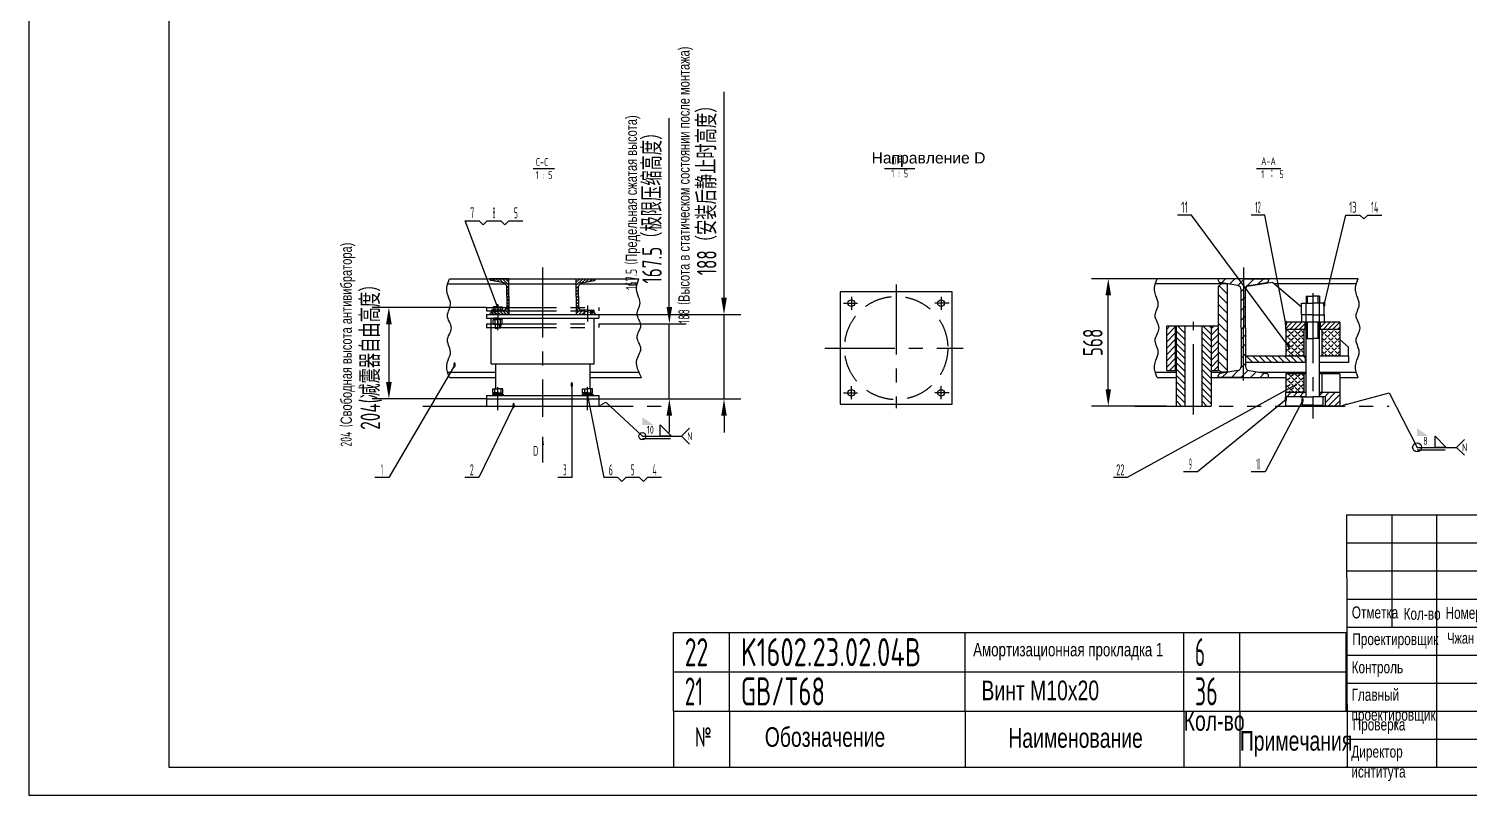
# Model space of a CAD drawing. Header units: millimetres. Extents: x 0 to 10500, y -288 to 7425.
# Drawn here: x 0 to 6423, y 0 to 3416 of the extents above; entities that cross this region are included whole.
import ezdxf
from ezdxf.enums import TextEntityAlignment as Align

# ---------------------------------------------------------------- set-up
doc = ezdxf.new("R2010")
doc.units = ezdxf.units.MM
doc.header["$LTSCALE"] = 250
for name, pattern in [('F', [0.75, 0.5, -0.25]), ('G', [2, 1.25, -0.25, 0.25, -0.25]), ('K', [2.5, 1.25, -0.25, 0.25, -0.25, 0.25, -0.25])]:
    doc.linetypes.add(name, pattern=pattern)
for name, color, linetype in [('01', 7, 'Continuous'), ('02', 1, 'Continuous'), ('04', 2, 'F'), ('05', 142, 'G'), ('07', 6, 'K'), ('08', 1, 'Continuous'), ('11', 3, 'Continuous'), ('13', 3, 'Continuous'), ('THICK', 7, 'Continuous')]:
    doc.layers.add(name, color=color, linetype=linetype)
doc.styles.get("Standard").update_dxf_attribs({"font": 'isocp', "width": 0.707, "bigfont": 'intecad.shx'})
doc.dimstyles.new('INTE', dxfattribs={"dimscale": 25, "dimtxt": 3.5, "dimasz": 3, "dimexe": 3, "dimexo": 0, "dimgap": 1, "dimtad": 1, "dimdsep": 46, "dimtxsty": 'Standard', "dimcen": 0, "dimclrd": 1, "dimclre": 1, "dimclrt": 3, "dimaunit": 1, "dimadec": 0, "dimazin": 0, "dimtfac": 1, "dimtmove": 0, "dimatfit": 0, "dimfxl": 1, "dimarcsym": 0})

# ---------------------------------------------------------------- blocks, each defined once
blk = doc.blocks.new('*D116')
at = {"layer": '08', "color": 1, "lineweight": -2}
for p, q in [((2856.2, 2176.1), (2856.2, 3017.9)), ((2541.2, 2101.1), (2931.2, 2101.1)), ((2856.2, 1766.1), (2856.2, 2101.1)), ((2541.2, 1766.1), (2931.2, 1766.1)), ((2856.2, 1691.1), (2856.2, 1616.1))]:
    blk.add_line(p, q, dxfattribs=at)
at = {"layer": '08', "color": 1}
for points in [[(2843.7, 2176.1), (2868.7, 2176.1), (2856.2, 2101.1)], [(2843.7, 1691.1), (2868.7, 1691.1), (2856.2, 1766.1)]]:
    blk.add_solid(points, dxfattribs=at)
at = {"layer": 'Defpoints', "color": 0}
for p in [(2541.2, 2101.1), (2541.2, 1766.1), (2856.2, 1766.1)]:
    blk.add_point(p, dxfattribs=at)
at = {"layer": '08', "color": 3, "insert": (2779.7, 2634.5), "char_height": 87.5, "attachment_point": 5, "rotation": 90}
blk.add_mtext('167.5（极限压缩高度）', dxfattribs=at)
blk = doc.blocks.new('*D117')
at = {"layer": '08', "color": 1, "lineweight": -2}
for p, q in [((3100, 2217.1), (3100, 3134.5)), ((2541.2, 2142.1), (3175, 2142.1)), ((3100, 1766.1), (3100, 2142.1)), ((2541.2, 1766.1), (3175, 1766.1)), ((3100, 1691.1), (3100, 1616.1))]:
    blk.add_line(p, q, dxfattribs=at)
at = {"layer": '08', "color": 1}
for points in [[(3087.5, 2217.1), (3112.5, 2217.1), (3100, 2142.1)], [(3087.5, 1691.1), (3112.5, 1691.1), (3100, 1766.1)]]:
    blk.add_solid(points, dxfattribs=at)
at = {"layer": 'Defpoints', "color": 0}
for p in [(2541.2, 2142.1), (2541.2, 1766.1), (3100, 1766.1)]:
    blk.add_point(p, dxfattribs=at)
at = {"layer": '08', "color": 3, "insert": (3023.6, 2713.3), "char_height": 87.5, "attachment_point": 5, "rotation": 90}
blk.add_mtext('188（安装后静止时高度）', dxfattribs=at)
blk = doc.blocks.new('*U26', base_point=(4377.4, 638.7))
at = {"layer": '01'}
blk.add_lwpolyline([(4802.8, 504.8), (4852.8, 454.8), (4802.8, 454.8)], close=True, dxfattribs=at)
blk.add_circle((4722.8, 454.8), 20, dxfattribs=at)
blk.add_solid([(4722.8, 539.8), (4772.8, 504.8), (4722.8, 454.8), (4722.8, 504.8)], dxfattribs=at)
at = {"layer": '02'}
blk.add_lwpolyline([(4377.4, 638.7, 0, 8, 0), (4411.2, 647.7, 8, 8, 0)], format="xyseb", dxfattribs=at)
for points in [[(4411.2, 647.7), (4597.9, 697.4), (4722.8, 454.8), (4897.8, 454.8)], [(4933.2, 490.1), (4897.8, 454.8), (4933.2, 419.4)]]:
    blk.add_lwpolyline(points, dxfattribs=at)
at = {"layer": '04'}
blk.add_line((4722.8, 444.3), (4897.8, 444.3), dxfattribs=at)
at = {"layer": '13', "width": 0.707}
blk.add_text('8', height=35, dxfattribs=at).set_placement((4749.8, 466.3))
at = {"layer": '13', "width": 1.010989}
blk.add_text('N', height=35, dxfattribs=at).set_placement((4922.8, 437.3), (4945.8, 437.3), align=Align.FIT)
blk = doc.blocks.new('*U7')
at = {"layer": '01'}
for p, q in [((-9.2, 3.1), (-9.2, 0)), ((0, 3.1), (-9.2, 3.1)), ((-9.2, 0), (0, 0)), ((0, 0), (-1.8, 3.1)), ((0, 3.1), (1.8, 0)), ((0, 3.1), (9.2, 3.1)), ((9.2, 0), (0, 0)), ((9.2, 3.1), (9.2, 0))]:
    blk.add_line(p, q, dxfattribs=at)
at = {"layer": '05'}
blk.add_line((0, 5.2), (0, -2.1), dxfattribs=at)
blk = doc.blocks.new('*D143')
at = {"layer": '08', "color": 1, "lineweight": -2}
for p, q in [((2041.2, 2174.1), (1530.7, 2174.1)), ((1605.7, 2099.1), (1605.7, 1841.1)), ((2041.2, 1766.1), (1530.7, 1766.1))]:
    blk.add_line(p, q, dxfattribs=at)
at = {"layer": '08', "color": 1}
for points in [[(1593.2, 2099.1), (1618.2, 2099.1), (1605.7, 2174.1)], [(1593.2, 1841.1), (1618.2, 1841.1), (1605.7, 1766.1)]]:
    blk.add_solid(points, dxfattribs=at)
at = {"layer": 'Defpoints', "color": 0}
for p in [(2041.2, 2174.1), (1605.7, 1766.1), (2041.2, 1766.1)]:
    blk.add_point(p, dxfattribs=at)
at = {"layer": '08', "color": 3, "insert": (1527, 1970.1), "char_height": 87.5, "attachment_point": 5, "rotation": 90}
blk.add_mtext('204(减震器自由高度）', dxfattribs=at)
blk = doc.blocks.new('*U144', base_point=(2797.7, 649.8))
at = {"layer": '01'}
blk.add_lwpolyline([(3072.4, 565.7), (3122.4, 515.7), (3072.4, 515.7)], close=True, dxfattribs=at)
blk.add_circle((2992.4, 515.7), 16, dxfattribs=at)
blk.add_solid([(2992.4, 600.7), (3042.4, 565.7), (2992.4, 515.7), (2992.4, 565.7)], dxfattribs=at)
at = {"layer": '02'}
blk.add_lwpolyline([(2797.7, 649.8, 0, 5.41, 0), (2813.5, 658.5, 5.41, 5.41, 0)], format="xyseb", dxfattribs=at)
for points in [[(2813.5, 658.5), (2829.3, 667.2), (2992.4, 515.7), (3167.4, 515.7)], [(3202.8, 551), (3167.4, 515.7), (3202.8, 480.3)]]:
    blk.add_lwpolyline(points, dxfattribs=at)
at = {"layer": '04'}
blk.add_line((2992.4, 505.2), (3167.4, 505.2), dxfattribs=at)
at = {"layer": '13', "width": 0.707}
blk.add_text('10', height=35, dxfattribs=at).set_placement((3012.4, 527.2))
at = {"layer": '13', "width": 1.010989}
blk.add_text('N', height=35, dxfattribs=at).set_placement((3192.4, 498.2), (3215.4, 498.2), align=Align.FIT)
blk = doc.blocks.new('*D151')
at = {"layer": '08', "color": 1, "lineweight": -2}
for p, q in [((5071.7, 2302.1), (4738.5, 2302.1)), ((4813.5, 1809.1), (4813.5, 2227.1)), ((5071.7, 1734.1), (4738.5, 1734.1))]:
    blk.add_line(p, q, dxfattribs=at)
at = {"layer": '08', "color": 1}
for points in [[(4801, 2227.1), (4826, 2227.1), (4813.5, 2302.1)], [(4801, 1809.1), (4826, 1809.1), (4813.5, 1734.1)]]:
    blk.add_solid(points, dxfattribs=at)
at = {"layer": 'Defpoints', "color": 0}
for p in [(4813.5, 2302.1), (5071.7, 2302.1), (5071.7, 1734.1)]:
    blk.add_point(p, dxfattribs=at)
at = {"layer": '08', "color": 3, "insert": (4744.7, 2018.1), "char_height": 87.5, "attachment_point": 5, "rotation": 90}
blk.add_mtext('568', dxfattribs=at)
blk = doc.blocks.new('*U166')
at = {"layer": '01'}
for points in [[(25, 292), (25, 5)], [(25, 5), (415, 5)]]:
    blk.add_lwpolyline(points, dxfattribs=at)
at = {"layer": '02'}
for points in [[(0, 297), (0, 0)], [(0, 0), (420, 0)]]:
    blk.add_lwpolyline(points, dxfattribs=at)
blk = doc.blocks.new('*U189')
at = {"layer": '01'}
for p, q in [((0, -175), (0, 0)), ((3000, -175), (3000, 0))]:
    blk.add_line(p, q, dxfattribs=at)
at = {"layer": '02'}
for p, q in [((0, 0), (250, 0)), ((250, -175), (250, 0)), ((250, 0), (1300, 0)), ((1300, -175), (1300, 0)), ((1300, 0), (2275, 0)), ((2275, -175), (2275, 0)), ((2275, 0), (2525, 0)), ((2525, -175), (2525, 0)), ((2525, 0), (3000, 0))]:
    blk.add_line(p, q, dxfattribs=at)
blk = doc.blocks.new('*U190')
at = {"layer": '01'}
for p, q in [((0, -175), (0, 0)), ((0, 0), (250, 0)), ((250, 0), (1300, 0)), ((1300, 0), (2275, 0)), ((2275, 0), (2525, 0)), ((2525, 0), (3000, 0)), ((3000, -175), (3000, 0))]:
    blk.add_line(p, q, dxfattribs=at)
at = {"layer": '02'}
for p, q in [((250, -175), (250, 0)), ((1300, -175), (1300, 0)), ((2275, -175), (2275, 0)), ((2525, -175), (2525, 0))]:
    blk.add_line(p, q, dxfattribs=at)

msp = doc.modelspace()

# ---------------------------------------------------------------- hatches: boundary and pattern name
at = {"layer": '02', "linetype": 'Continuous'}
h = msp.add_hatch(dxfattribs=at)
h.set_pattern_fill('_USER', color=1, scale=10, angle=315, style=0, pattern_type=0)
h.set_pattern_definition([(225, (4949.53, 5841.569), (-7.071068, 7.071068), [])])
h.paths.add_polyline_path([(2464.241, 2160.598, -0.36048732), (2451.213, 2176.32), (2451.213, 2222.064), (2451.213, 2267.808, -0.36048732), (2464.241, 2283.53), (2520.699, 2294.203, 0.36048732), (2527.213, 2302.064), (2441.213, 2302.064), (2441.213, 2222.064), (2441.213, 2142.064), (2477.213, 2142.064), (2477.213, 2158.146)])
h.paths.add_polyline_path([(2505.213, 2152.852), (2505.213, 2142.064), (2527.213, 2142.064, 0.36048732), (2520.699, 2149.925)])
h = msp.add_hatch(dxfattribs=at)
h.set_pattern_fill('_USER', color=1, scale=30, angle=45, style=0, pattern_type=0)
h.set_pattern_definition([(45, (-10073.944, -3180.265), (-21.213203, 21.213203), [])])
edge = h.paths.add_edge_path()
edge.add_line((5527.961, 2302.064), (5527.961, 2294.138))
edge.add_arc((5518.361, 2294.138), 9.6, -80.5376778, 0, ccw=False)
edge.add_line((5519.939, 2284.669), (5441.337, 2271.568))
edge.add_arc((5444.461, 2252.827), 19, 99.4623222, 180)
edge.add_line((5425.461, 2252.827), (5425.461, 2082.064))
edge.add_line((5425.461, 2082.064), (5425.461, 1911.301))
edge.add_arc((5444.461, 1911.301), 19, 180, 260.5376778)
edge.add_line((5441.337, 1892.56), (5519.939, 1879.459))
edge.add_arc((5518.361, 1869.99), 9.6, 0, 80.5376778, ccw=False)
edge.add_line((5527.961, 1869.99), (5527.961, 1862.064))
edge.add_line((5527.961, 1862.064), (5415.961, 1862.064))
edge.add_line((5415.961, 1862.064), (5303.961, 1862.064))
edge.add_line((5303.961, 1862.064), (5303.961, 1869.99))
edge.add_arc((5313.561, 1869.99), 9.6, 99.4623222, 180, ccw=False)
edge.add_line((5311.982, 1879.459), (5390.584, 1892.56))
edge.add_arc((5387.461, 1911.301), 19, 279.4623222, 360)
edge.add_line((5406.461, 1911.301), (5406.461, 2082.064))
edge.add_line((5406.461, 2082.064), (5406.461, 2252.827))
edge.add_arc((5387.461, 2252.827), 19, 0, 80.5376778)
edge.add_line((5390.584, 2271.568), (5311.982, 2284.669))
edge.add_arc((5313.561, 2294.138), 9.6, 180, 260.5376778, ccw=False)
edge.add_line((5303.961, 2294.138), (5303.961, 2302.064))
edge.add_line((5303.961, 2302.064), (5415.961, 2302.064))
edge.add_line((5415.961, 2302.064), (5527.961, 2302.064))
edge = h.paths.add_edge_path(flags=16)
edge.add_line((5415.961, 2302.064), (5303.961, 2302.064))
h = msp.add_hatch(dxfattribs=at)
h.set_pattern_fill('_USER', color=1, scale=4, angle=45, style=0, pattern_type=0)
h.set_pattern_definition([(135, (4949.5304, 5841.569), (2.828427, 2.828427), [])])
h.paths.add_polyline_path([(2519.213, 2150.206), (2519.213, 2162.299), (2504.713, 2162.299), (2504.713, 2152.947)])
h.paths.add_polyline_path([(2463.213, 2162.299), (2463.213, 2160.828, 0.01645939), (2464.241, 2160.598), (2477.713, 2158.051), (2477.713, 2162.299)])
h = msp.add_hatch(dxfattribs=at)
h.set_pattern_fill('_USER', color=1, scale=15, angle=45, style=0, pattern_type=0)
h.set_pattern_definition([(45, (1631.319, 3112.045), (-10.6066, 10.6066), [])])
h.paths.add_polyline_path([(5759.834, 2108.064), (5759.834, 2076.064), (5845.459, 2076.064), (5845.459, 2108.064)])
h.paths.add_polyline_path([(5691.085, 2108.064), (5605.459, 2108.064), (5605.459, 2076.064), (5691.085, 2076.064)])
h.paths.add_polyline_path([(5596.598, 2096.696), (5615.562, 2096.696), (5615.562, 2121.312), (5596.598, 2121.312)], flags=9)
h = msp.add_hatch(dxfattribs=at)
h.set_pattern_fill('_USER', color=1, scale=20, angle=45, style=0, pattern_type=0)
h.set_pattern_definition([(45, (-2284.474, 291.149), (-14.142136, 14.142136), [])])
h.paths.add_polyline_path([(5303.961, 2092.064), (5273.961, 2092.064), (5273.961, 1892.064), (5303.961, 1892.064)])
h.paths.add_polyline_path([(5113.961, 2092.064), (5073.961, 2092.064), (5073.961, 1892.064), (5113.961, 1892.064)])
h = msp.add_hatch(dxfattribs=at)
h.set_pattern_fill('_USER', color=1, scale=20, angle=135, style=0, pattern_type=0)
h.set_pattern_definition([(135, (12811.373, -9924.873), (-14.142136, -14.142136), [])])
h.paths.add_polyline_path([(5115.961, 1734.064), (5155.961, 1734.064), (5155.961, 2092.064), (5115.961, 2092.064)])
h.paths.add_polyline_path([(5231.961, 1734.064), (5271.961, 1734.064), (5271.961, 2092.064), (5231.961, 2092.064)])
h = msp.add_hatch(dxfattribs=at)
h.set_pattern_fill('ANGLE', color=1, scale=3, angle=45, style=0)
h.set_pattern_definition([(45, (1079.27, 1035.261), (-14.81742, 14.81742), [15.24, -5.715]), (135, (1079.27, 1035.261), (-14.81742, -14.81742), [15.24, -5.715])])
h.paths.add_polyline_path([(5605.459, 1956.064), (5685.459, 1956.064), (5685.459, 2076.064), (5605.459, 2076.064)])
h.paths.add_polyline_path([(5765.459, 1956.064), (5845.459, 1956.064), (5845.459, 2076.064), (5765.459, 2076.064)])
h = msp.add_hatch(dxfattribs=at)
h.set_pattern_fill('_USER', color=1, scale=20, angle=315, style=0, pattern_type=0)
h.set_pattern_definition([(315, (-4092.357, 2766.309), (14.142136, 14.142136), [])])
h.paths.add_polyline_path([(5691.464, 1928.064), (5691.464, 1956.064), (5425.461, 1956.064), (5425.461, 1928.064)])
h = msp.add_hatch(dxfattribs=at)
h.set_pattern_fill('ANGLE', color=1, scale=3, angle=45, style=0)
h.set_pattern_definition([(45, (1079.27, 873.261), (-14.81742, 14.81742), [15.24, -5.715]), (135, (1079.27, 873.261), (-14.81742, -14.81742), [15.24, -5.715])])
h.paths.add_polyline_path([(5685.459, 1878.064), (5605.459, 1878.064), (5605.459, 1794.064), (5685.459, 1794.064)])
h = msp.add_hatch(dxfattribs=at)
h.set_pattern_fill('_USER', color=1, scale=20, angle=45, style=0, pattern_type=0)
h.set_pattern_definition([(45, (1563.215, 1152.421), (-14.14214, 14.14214), [])])
h.paths.add_polyline_path([(5757.459, 1794.064), (5757.459, 1776.064), (5771.459, 1776.064), (5780.548, 1776.064), (5780.548, 1734.064), (5845.459, 1734.064), (5845.459, 1794.064)])
h.paths.add_polyline_path([(5605.459, 1794.064), (5605.459, 1776.064), (5695.459, 1776.064), (5695.459, 1794.064)])

# ---------------------------------------------------------------- linework, layer by layer
for p, q in [((2061.213, 1922.635), (2061.213, 2126.064)), ((2521.213, 1922.635), (2521.213, 2126.064))]:
    msp.add_line(p, q)
at = {"layer": '01'}
for p, q in [((2249.629, 2793.804), (2344.034, 2793.804)), ((3816.123, 2793.804), (3951.672, 2793.804)), ((5474.116, 2793.804), (5583.222, 2793.804)), ((1867.082, 2279.064), (2126.584, 2279.064)), ((1875.395, 2302.064), (2720.944, 2302.064)), ((2141.213, 2279.064), (2441.213, 2279.064)), ((2455.842, 2279.064), (2712.819, 2279.064)), ((5316.478, 2279.064), (5022.934, 2279.064)), ((5927.592, 2302.064), (5031.247, 2302.064)), ((5303.961, 2302.064), (5303.961, 2294.138)), ((5316.753, 2279.339), (5303.961, 2266.547)), ((5390.584, 2271.568), (5311.982, 2284.669)), ((5343.961, 2279.339), (5316.753, 2279.339)), ((5433.296, 2268.201), (5545.647, 2286.926)), ((5441.337, 2271.568), (5519.939, 2284.669)), ((5527.961, 2302.064), (5527.961, 2294.138)), ((5919.279, 2279.064), (5554.831, 2279.064)), ((2063.213, 2162.299), (2063.213, 2150.206)), ((2091.213, 2162.299), (2063.213, 2162.299)), ((2071.183, 2119.864), (2091.213, 2119.864)), ((2071.183, 2098.264), (2071.183, 2119.864)), ((2091.213, 2126.064), (2072.813, 2126.064)), ((2072.813, 2126.064), (2072.813, 2119.864)), ((2072.813, 2119.864), (2091.213, 2119.864)), ((2079.213, 2098.264), (2079.213, 2119.864)), ((2091.213, 2119.864), (2087.633, 2126.064)), ((2091.213, 2162.299), (2119.213, 2162.299)), ((2091.213, 2126.064), (2094.793, 2119.864)), ((2091.213, 2126.064), (2109.613, 2126.064)), ((2109.613, 2119.864), (2091.213, 2119.864)), ((2111.243, 2119.864), (2091.213, 2119.864)), ((2103.213, 2098.264), (2103.213, 2119.864)), ((2109.613, 2126.064), (2109.613, 2119.864)), ((2111.243, 2098.264), (2111.243, 2119.864)), ((2119.213, 2162.299), (2119.213, 2160.828)), ((2491.213, 2162.299), (2463.213, 2162.299)), ((2463.213, 2162.299), (2463.213, 2160.828)), ((2477.213, 2158.146), (2477.213, 2142.064)), ((2477.713, 2162.299), (2477.713, 2158.051)), ((2491.213, 2162.299), (2519.213, 2162.299)), ((2504.713, 2162.299), (2504.713, 2152.947)), ((2505.213, 2152.852), (2505.213, 2142.064)), ((2519.213, 2162.299), (2519.213, 2150.206)), ((5695.459, 2108.064), (5695.459, 2140.233)), ((5755.459, 2108.064), (5755.459, 2140.233)), ((2091.213, 2098.264), (2071.183, 2098.264)), ((2079.213, 2098.264), (2079.213, 2081.299)), ((2079.213, 2081.299), (2091.213, 2081.299)), ((2091.213, 2098.264), (2111.243, 2098.264)), ((2103.213, 2081.299), (2091.213, 2081.299)), ((2103.213, 2098.264), (2103.213, 2081.299)), ((5695.459, 1794.064), (5695.459, 2108.064)), ((5755.459, 1794.064), (5755.459, 2108.064)), ((5695.459, 2035.464), (5725.459, 2035.464)), ((5755.459, 2035.464), (5725.459, 2035.464)), ((5885.459, 1956.064), (5885.459, 1996.064)), ((5691.464, 1956.064), (5691.464, 1928.064)), ((1867.082, 1885.064), (2081.213, 1885.064)), ((2501.213, 1885.064), (2721.41, 1885.064)), ((5316.753, 1884.789), (5303.961, 1897.581)), ((5303.961, 1862.064), (5303.961, 1869.99)), ((5390.584, 1892.56), (5311.982, 1879.459)), ((5343.961, 1884.789), (5316.753, 1884.789)), ((5441.337, 1892.56), (5519.939, 1879.459)), ((5527.961, 1862.064), (5527.961, 1869.99)), ((1875.395, 1862.064), (2081.213, 1862.064)), ((2068.433, 1810.864), (2091.213, 1810.864)), ((2068.433, 1793.264), (2068.433, 1810.864)), ((2077.213, 1810.864), (2077.213, 1793.264)), ((2113.993, 1810.864), (2091.213, 1810.864)), ((2105.213, 1810.864), (2105.213, 1793.264)), ((2113.993, 1793.264), (2113.993, 1810.864)), ((2468.433, 1810.864), (2491.213, 1810.864)), ((2468.433, 1793.264), (2468.433, 1810.864)), ((2477.213, 1810.864), (2477.213, 1793.264)), ((2513.993, 1810.864), (2491.213, 1810.864)), ((2501.213, 1862.064), (2731.984, 1862.064)), ((2505.213, 1810.864), (2505.213, 1793.264)), ((2513.993, 1793.264), (2513.993, 1810.864)), ((2091.213, 1787.064), (2067.213, 1787.064)), ((2067.213, 1787.064), (2067.213, 1782.064)), ((2067.213, 1782.064), (2091.213, 1782.064)), ((2091.213, 1793.264), (2068.433, 1793.264)), ((2091.213, 1793.264), (2113.993, 1793.264)), ((2091.213, 1787.064), (2115.213, 1787.064)), ((2115.213, 1782.064), (2091.213, 1782.064)), ((2115.213, 1787.064), (2115.213, 1782.064)), ((2491.213, 1787.064), (2467.213, 1787.064)), ((2467.213, 1787.064), (2467.213, 1782.064)), ((2467.213, 1782.064), (2491.213, 1782.064)), ((2491.213, 1793.264), (2468.433, 1793.264)), ((2491.213, 1793.264), (2513.993, 1793.264)), ((2491.213, 1787.064), (2515.213, 1787.064)), ((2515.213, 1782.064), (2491.213, 1782.064)), ((2515.213, 1787.064), (2515.213, 1782.064)), ((5115.961, 1734.064), (5271.961, 1734.064)), ((2875, 375), (5879.06, 374.774)), ((2875, 375), (2875, 125)), ((3125, 375), (3125, 125)), ((4175, 375), (4175, 125)), ((5150, 374.829), (5150, 125)), ((5400, 375), (5400, 125))]:
    msp.add_line(p, q, dxfattribs=at)
at = {"layer": '01', "color": 7, "linetype": 'Continuous'}
for p, q in [((2141.213, 2302.064), (2055.213, 2302.064)), ((2118.185, 2283.53), (2061.727, 2294.203)), ((2131.213, 2222.064), (2131.213, 2267.808)), ((2141.213, 2222.064), (2141.213, 2302.064)), ((2441.213, 2302.064), (2527.213, 2302.064)), ((2441.213, 2222.064), (2441.213, 2302.064)), ((2451.213, 2222.064), (2451.213, 2267.808)), ((2464.241, 2283.53), (2520.699, 2294.203)), ((5415.961, 2302.064), (5303.961, 2302.064)), ((5415.961, 2302.064), (5303.961, 2302.064)), ((5303.961, 2266.547), (5303.961, 1892.064)), ((5343.961, 2279.339), (5343.961, 1884.789)), ((5406.461, 2082.064), (5406.461, 2252.827)), ((5415.961, 2302.064), (5527.961, 2302.064)), ((5425.461, 2082.064), (5425.461, 2252.827)), ((5545.647, 2286.926), (5674.609, 2176.54)), ((2131.213, 2222.064), (2131.213, 2176.32)), ((2141.213, 2222.064), (2141.213, 2142.064)), ((2441.213, 2222.064), (2441.213, 2142.064)), ((2451.213, 2222.064), (2451.213, 2176.32)), ((5674.609, 2193.033), (5725.459, 2193.033)), ((5674.609, 2140.233), (5674.609, 2193.033)), ((5695.459, 2224.064), (5725.459, 2224.064)), ((5695.459, 2224.064), (5695.459, 2193.033)), ((5695.459, 2140.233), (5695.459, 2193.033)), ((5755.459, 2224.064), (5725.459, 2224.064)), ((5776.309, 2193.033), (5725.459, 2193.033)), ((5755.459, 2224.064), (5755.459, 2193.033)), ((5755.459, 2140.233), (5755.459, 2193.033)), ((5776.309, 2140.233), (5776.309, 2193.033)), ((2041.213, 2142.064), (2541.213, 2142.064)), ((2041.213, 2142.064), (2041.213, 2126.064)), ((2041.213, 2142.064), (2041.213, 2126.064)), ((2041.213, 2126.064), (2541.213, 2126.064)), ((2141.213, 2142.064), (2055.213, 2142.064)), ((2118.185, 2160.598), (2061.727, 2149.925)), ((2071.183, 2177.299), (2071.183, 2162.299)), ((2091.213, 2177.299), (2071.183, 2177.299)), ((2071.183, 2162.299), (2091.213, 2162.299)), ((2091.213, 2162.299), (2073.213, 2162.299)), ((2079.213, 2162.299), (2079.213, 2177.299)), ((2091.213, 2177.299), (2111.243, 2177.299)), ((2111.243, 2162.299), (2091.213, 2162.299)), ((2091.213, 2162.299), (2109.213, 2162.299)), ((2103.213, 2162.299), (2103.213, 2177.299)), ((2111.243, 2177.299), (2111.243, 2162.299)), ((2441.213, 2142.064), (2527.213, 2142.064)), ((2464.241, 2160.598), (2520.699, 2149.925)), ((2541.213, 2142.064), (2541.213, 2126.064)), ((2541.213, 2142.064), (2541.213, 2126.064)), ((5725.459, 2140.233), (5674.609, 2140.233)), ((5674.609, 2140.233), (5674.609, 2108.064)), ((5725.459, 2140.233), (5776.309, 2140.233)), ((5776.309, 2140.233), (5776.309, 2108.064)), ((5073.961, 1892.064), (5073.961, 2092.064)), ((5073.961, 2092.064), (5303.961, 2092.064)), ((5113.961, 1892.064), (5113.961, 2092.064)), ((5115.961, 2092.064), (5115.961, 1734.064)), ((5155.961, 1734.064), (5155.961, 2092.064)), ((5231.961, 1734.064), (5231.961, 2092.064)), ((5271.961, 2092.064), (5271.961, 1734.064)), ((5273.961, 1892.064), (5273.961, 2092.064)), ((5406.461, 2082.064), (5406.461, 1911.301)), ((5425.461, 2082.064), (5425.461, 1911.301)), ((5845.459, 2108.064), (5605.459, 2108.064)), ((5605.459, 2076.064), (5605.459, 2108.064)), ((5605.459, 2076.064), (5605.459, 1956.064)), ((5695.459, 2076.064), (5605.459, 2076.064)), ((5776.309, 2108.064), (5674.609, 2108.064)), ((5685.459, 2076.064), (5685.459, 1956.064)), ((5691.085, 2076.064), (5691.085, 2108.064)), ((5845.459, 2076.064), (5755.459, 2076.064)), ((5759.834, 2076.064), (5759.834, 2108.064)), ((5765.459, 2076.064), (5765.459, 1956.064)), ((5845.459, 2108.064), (5845.459, 2076.064)), ((5845.459, 2076.064), (5845.459, 1956.064)), ((5845.459, 2030.302), (5885.459, 1996.064)), ((5641.641, 1956.064), (5425.461, 1956.064)), ((5695.459, 1928.064), (5425.461, 1928.064)), ((5695.459, 1956.064), (5641.641, 1956.064)), ((5885.459, 1956.064), (5755.459, 1956.064)), ((5885.459, 1928.064), (5755.459, 1928.064)), ((5885.459, 1956.064), (5885.459, 1928.064)), ((2061.213, 1922.635), (2521.213, 1922.635)), ((2081.213, 1922.635), (2081.213, 1810.864)), ((2501.213, 1922.635), (2501.213, 1810.864)), ((5022.934, 1885.064), (5115.961, 1885.064)), ((5073.961, 1892.064), (5115.961, 1892.064)), ((5271.961, 1892.064), (5303.961, 1892.064)), ((5271.961, 1885.064), (5316.478, 1885.064)), ((5486.311, 1885.064), (5695.459, 1885.064)), ((5695.459, 1878.064), (5605.459, 1878.064)), ((5605.459, 1878.064), (5605.459, 1794.064)), ((5685.459, 1878.064), (5685.459, 1794.064)), ((5755.459, 1885.064), (5919.279, 1885.064)), ((5845.459, 1878.064), (5755.459, 1878.064)), ((5765.459, 1878.064), (5765.459, 1794.064)), ((5845.459, 1878.064), (5845.459, 1794.064)), ((5031.247, 1862.064), (5115.961, 1862.064)), ((5271.961, 1862.064), (5605.459, 1862.064)), ((5415.961, 1862.064), (5303.961, 1862.064)), ((5415.961, 1862.064), (5527.961, 1862.064)), ((5845.459, 1862.064), (5927.592, 1862.064)), ((2041.213, 1782.064), (2541.213, 1782.064)), ((2041.213, 1782.064), (2041.213, 1766.064)), ((2041.213, 1766.064), (2541.213, 1766.064)), ((2041.213, 1766.064), (2041.213, 1734.064)), ((2541.213, 1782.064), (2541.213, 1766.064)), ((2541.213, 1766.064), (2541.213, 1734.064)), ((5605.459, 1734.064), (5605.459, 1794.064)), ((5695.459, 1794.064), (5605.459, 1794.064)), ((5695.459, 1776.064), (5605.459, 1776.064)), ((5670.371, 1776.064), (5695.459, 1776.064)), ((5679.459, 1776.064), (5725.459, 1776.064)), ((5679.459, 1738.664), (5679.459, 1776.064)), ((5725.459, 1738.664), (5679.459, 1738.664)), ((5695.459, 1776.064), (5695.459, 1794.064)), ((5725.459, 1776.064), (5725.459, 1738.664)), ((5771.459, 1776.064), (5725.459, 1776.064)), ((5725.459, 1738.664), (5771.459, 1738.664)), ((5845.459, 1794.064), (5755.459, 1794.064)), ((5755.459, 1776.064), (5755.459, 1794.064)), ((5780.548, 1776.064), (5755.459, 1776.064)), ((5757.459, 1776.064), (5757.459, 1794.064)), ((5771.459, 1738.664), (5771.459, 1776.064)), ((5780.548, 1776.064), (5780.548, 1734.064)), ((5845.459, 1794.064), (5845.459, 1734.064)), ((2041.213, 1734.064), (2541.213, 1734.064)), ((5845.459, 1734.064), (5605.459, 1734.064))]:
    msp.add_line(p, q, dxfattribs=at)
msp.add_lwpolyline([(3617.837, 1743.034), (4117.837, 1743.034), (4117.837, 2243.034), (3617.837, 2243.034)], close=True, dxfattribs=at)
for centre in [(3667.837, 2193.034), (4067.837, 2193.034), (3667.837, 1793.034), (4067.837, 1793.034)]:
    msp.add_circle(centre, 15, dxfattribs=at)
for centre, radius, start, end in [((2063.213, 2302.064), 8, 180, 259.2943623), ((2115.213, 2267.808), 16, 0, 79.2943623), ((2467.213, 2267.808), 16, 100.7056377, 180), ((2519.213, 2302.064), 8, 280.7056377, 0), ((2063.213, 2142.064), 8, 100.7056377, 180), ((2115.213, 2176.32), 16, 280.7056377, 0), ((2467.213, 2176.32), 16, 180, 259.2943623), ((2519.213, 2142.064), 8, 0, 79.2943623)]:
    msp.add_arc(centre, radius, start, end, dxfattribs=at)
at = {"layer": '01'}
for centre, radius, start, end in [((5313.561, 2294.138), 9.6, 180, 260.5376778), ((5387.461, 2252.827), 19, 0, 80.5376778), ((5444.461, 2252.827), 19, 99.4623222, 180), ((5518.361, 2294.138), 9.6, 279.4623222, 0), ((5313.561, 1869.99), 9.6, 99.4623222, 180), ((5387.461, 1911.301), 19, 279.4623222, 0), ((5444.461, 1911.301), 19, 180, 260.5376778), ((5518.361, 1869.99), 9.6, 0, 80.5376778)]:
    msp.add_arc(centre, radius, start, end, dxfattribs=at)
msp.add_point((5875, 125), dxfattribs=at)
at = {"layer": '02'}
for p, q in [((5184.853, 2585.781), (5122.853, 2585.781)), ((5618.316, 2000.297), (5184.853, 2585.781)), ((5512.323, 2585.781), (5450.323, 2585.781)), ((5605.459, 2100.064), (5512.323, 2585.781)), ((5776.309, 2185.033), (5873.384, 2585.781)), ((5873.384, 2585.781), (5935.384, 2585.781)), ((5935.384, 2585.781), (5953.062, 2568.103)), ((5953.062, 2568.103), (5970.739, 2585.781)), ((5970.739, 2585.781), (6032.739, 2585.781)), ((2090.134, 2177.299), (1946.103, 2560.283)), ((1946.103, 2560.283), (2008.103, 2560.283)), ((2008.103, 2560.283), (2025.781, 2542.605)), ((2025.781, 2542.605), (2043.459, 2560.283)), ((2043.459, 2560.283), (2105.459, 2560.283)), ((2105.459, 2560.283), (2123.136, 2542.605)), ((2123.136, 2542.605), (2140.814, 2560.283)), ((2140.814, 2560.283), (2202.814, 2560.283)), ((2081.613, 2081.299), (2081.613, 2098.264)), ((2100.813, 2081.299), (2100.813, 2098.264)), ((5701.459, 2035.464), (5701.459, 2108.064)), ((5749.459, 2035.464), (5749.459, 2108.064)), ((1898.193, 1915.107), (1605.392, 1415.337)), ((2421.119, 1826.844), (2421.212, 1415.337)), ((5649.749, 1828.78), (4898.509, 1415.337)), ((2491.213, 1782.064), (2564.381, 1415.337)), ((5607.231, 1763.259), (5210.679, 1440.835)), ((5679.459, 1757.329), (5513.264, 1440.835)), ((2161.911, 1734.064), (2006.442, 1415.337)), ((2292.705, 1482.895), (2292.705, 1596.895)), ((1605.392, 1415.337), (1543.392, 1415.337)), ((2006.442, 1415.337), (1944.442, 1415.337)), ((2421.212, 1415.337), (2359.212, 1415.337)), ((2626.381, 1415.337), (2564.381, 1415.337)), ((2644.059, 1397.66), (2626.381, 1415.337)), ((2661.737, 1415.337), (2644.059, 1397.66)), ((2723.737, 1415.337), (2661.737, 1415.337)), ((2741.414, 1397.66), (2723.737, 1415.337)), ((2759.092, 1415.337), (2741.414, 1397.66)), ((2821.092, 1415.337), (2759.092, 1415.337)), ((4898.509, 1415.337), (4836.509, 1415.337)), ((5210.679, 1440.835), (5148.679, 1440.835)), ((5513.264, 1440.835), (5451.264, 1440.835))]:
    msp.add_line(p, q, dxfattribs=at)
at = {"layer": '02', "color": 1, "linetype": 'Continuous'}
for p, q in [((2055.213, 2302.023), (2063.337, 2293.899)), ((2069.314, 2302.064), (2080.776, 2290.602)), ((2083.456, 2302.064), (2098.215, 2287.305)), ((2097.598, 2302.064), (2115.654, 2284.008)), ((2111.741, 2302.064), (2141.213, 2272.592)), ((2125.883, 2302.064), (2141.213, 2286.734)), ((2131.2, 2268.463), (2141.213, 2258.449)), ((2131.213, 2254.307), (2141.213, 2244.307)), ((2140.025, 2302.064), (2141.213, 2300.876)), ((5307.643, 2270.229), (5343.961, 2233.912)), ((5340.96, 2279.339), (5343.961, 2276.339)), ((2131.213, 2240.165), (2141.213, 2230.165)), ((2131.213, 2226.023), (2141.213, 2216.023)), ((2131.213, 2211.881), (2141.213, 2201.881)), ((2131.213, 2197.739), (2141.213, 2187.739)), ((5303.961, 2231.486), (5343.961, 2191.486)), ((5303.961, 2189.059), (5343.961, 2149.059)), ((5701.459, 2193.033), (5701.459, 2224.064)), ((5749.459, 2193.033), (5749.459, 2224.064)), ((2056.049, 2145.624), (2059.609, 2142.064)), ((2065.228, 2150.587), (2073.751, 2142.064)), ((2076.929, 2153.028), (2087.893, 2142.064)), ((2077.122, 2152.835), (2077.213, 2152.744)), ((2089.015, 2155.084), (2102.035, 2142.064)), ((2100.909, 2157.332), (2116.177, 2142.064)), ((2112.802, 2159.581), (2130.319, 2142.064)), ((2123.742, 2162.783), (2141.213, 2145.312)), ((2130.131, 2170.536), (2141.213, 2159.454)), ((2131.213, 2183.597), (2141.213, 2173.597)), ((5303.961, 2146.633), (5343.961, 2106.633)), ((5303.961, 2104.207), (5343.961, 2064.207)), ((5303.961, 2061.78), (5343.961, 2021.78)), ((5303.961, 2019.354), (5343.961, 1979.354)), ((5303.961, 1976.927), (5343.961, 1936.927)), ((5303.961, 1934.501), (5343.961, 1894.501))]:
    msp.add_line(p, q, dxfattribs=at)
at = {"layer": '02'}
for points in [[(1875.395, 1862.064), (1867.824, 1881.445), (1864.326, 1898.516), (1864.025, 1913.546), (1866.045, 1926.804), (1869.508, 1938.557), (1873.539, 1949.076), (1877.26, 1958.627), (1879.795, 1967.481), (1880.491, 1975.868), (1879.589, 1983.88), (1877.552, 1991.57), (1874.845, 1998.991), (1871.932, 2006.197), (1869.276, 2013.242), (1867.342, 2020.18), (1866.595, 2027.064), (1867.351, 2033.939), (1869.345, 2040.814), (1872.164, 2047.689), (1875.395, 2054.564), (1878.626, 2061.439), (1881.445, 2068.314), (1883.439, 2075.189), (1884.195, 2082.064), (1883.439, 2088.939), (1881.445, 2095.814), (1878.626, 2102.689), (1875.395, 2109.564), (1872.164, 2116.439), (1869.345, 2123.314), (1867.351, 2130.189), (1866.595, 2137.064), (1867.342, 2143.948), (1869.276, 2150.886), (1871.932, 2157.931), (1874.845, 2165.137), (1877.552, 2172.558), (1879.589, 2180.248), (1880.491, 2188.259), (1879.795, 2196.647), (1877.26, 2205.501), (1873.539, 2215.052), (1869.508, 2225.571), (1866.045, 2237.324), (1864.025, 2250.582), (1864.326, 2265.612), (1867.824, 2282.683), (1875.395, 2302.064)], [(2731.984, 1862.064), (2727.806, 1870.818), (2723.679, 1879.772), (2719.791, 1888.84), (2716.329, 1897.935), (2713.483, 1906.97), (2711.441, 1915.857), (2710.39, 1924.512), (2710.519, 1932.845), (2711.924, 1940.795), (2714.33, 1948.388), (2717.372, 1955.675), (2720.683, 1962.708), (2723.896, 1969.538), (2726.645, 1976.215), (2728.563, 1982.79), (2729.284, 1989.314), (2728.567, 1995.83), (2726.678, 2002.345), (2724.006, 2008.861), (2720.944, 2015.376), (2717.881, 2021.892), (2715.21, 2028.408), (2713.32, 2034.923), (2712.604, 2041.439), (2713.32, 2047.955), (2715.21, 2054.47), (2717.881, 2060.986), (2720.944, 2067.501), (2724.006, 2074.017), (2726.678, 2080.533), (2728.567, 2087.048), (2729.284, 2093.564), (2728.567, 2100.08), (2726.678, 2106.595), (2724.006, 2113.111), (2720.944, 2119.626), (2717.881, 2126.142), (2715.21, 2132.658), (2713.32, 2139.173), (2712.604, 2145.689), (2713.312, 2152.213), (2715.145, 2158.788), (2717.662, 2165.465), (2720.423, 2172.294), (2722.988, 2179.328), (2724.918, 2186.615), (2725.773, 2194.208), (2725.114, 2202.158), (2722.711, 2210.548), (2719.185, 2219.601), (2715.365, 2229.569), (2712.083, 2240.708), (2710.169, 2253.273), (2710.454, 2267.518), (2713.768, 2283.696), (2720.944, 2302.064)], [(5031.247, 1862.064), (5023.676, 1881.445), (5020.178, 1898.516), (5019.877, 1913.546), (5021.897, 1926.804), (5025.36, 1938.557), (5029.391, 1949.076), (5033.112, 1958.627), (5035.647, 1967.481), (5036.343, 1975.868), (5035.441, 1983.88), (5033.404, 1991.57), (5030.697, 1998.991), (5027.783, 2006.197), (5025.128, 2013.242), (5023.194, 2020.18), (5022.447, 2027.064), (5023.203, 2033.939), (5025.197, 2040.814), (5028.016, 2047.689), (5031.247, 2054.564), (5034.478, 2061.439), (5037.297, 2068.314), (5039.291, 2075.189), (5040.047, 2082.064), (5039.291, 2088.939), (5037.297, 2095.814), (5034.478, 2102.689), (5031.247, 2109.564), (5028.016, 2116.439), (5025.197, 2123.314), (5023.203, 2130.189), (5022.447, 2137.064), (5023.194, 2143.948), (5025.128, 2150.886), (5027.783, 2157.931), (5030.697, 2165.137), (5033.404, 2172.558), (5035.441, 2180.248), (5036.343, 2188.259), (5035.647, 2196.647), (5033.112, 2205.501), (5029.391, 2215.052), (5025.36, 2225.571), (5021.897, 2237.324), (5019.877, 2250.582), (5020.178, 2265.612), (5023.676, 2282.683), (5031.247, 2302.064)], [(5927.592, 1862.064), (5920.021, 1881.445), (5916.523, 1898.516), (5916.222, 1913.546), (5918.242, 1926.804), (5921.705, 1938.557), (5925.735, 1949.076), (5929.456, 1958.627), (5931.992, 1967.481), (5932.688, 1975.868), (5931.785, 1983.88), (5929.749, 1991.57), (5927.042, 1998.991), (5924.128, 2006.197), (5921.473, 2013.242), (5919.539, 2020.18), (5918.792, 2027.064), (5919.548, 2033.939), (5921.542, 2040.814), (5924.36, 2047.689), (5927.592, 2054.564), (5930.823, 2061.439), (5933.642, 2068.314), (5935.635, 2075.189), (5936.392, 2082.064), (5935.635, 2088.939), (5933.642, 2095.814), (5930.823, 2102.689), (5927.592, 2109.564), (5924.36, 2116.439), (5921.542, 2123.314), (5919.548, 2130.189), (5918.792, 2137.064), (5919.539, 2143.948), (5921.473, 2150.886), (5924.128, 2157.931), (5927.042, 2165.137), (5929.749, 2172.558), (5931.785, 2180.248), (5932.688, 2188.259), (5931.992, 2196.647), (5929.456, 2205.501), (5925.735, 2215.052), (5921.705, 2225.571), (5918.242, 2237.324), (5916.222, 2250.582), (5916.523, 2265.612), (5920.021, 2282.683), (5927.592, 2302.064)]]:
    msp.add_lwpolyline(points, dxfattribs=at)
msp.add_lwpolyline([(2292.705, 1560.895, 9, 0, 0), (2292.705, 1596.895, 0, 0, 0)], format="xyseb", dxfattribs=at)
at = {"layer": '04', "color": 2, "linetype": 'F'}
msp.add_circle((3867.837, 1993.034), 230, dxfattribs=at)
at = {"layer": '05', "color": 4, "linetype": 'G'}
msp.add_line((2291.213, 2351.973), (2291.213, 1686.369), dxfattribs=at)
at = {"layer": '05'}
for p, q in [((5415.961, 2352.574), (5415.961, 2082.064)), ((3867.837, 2276.373), (3867.837, 1725.25)), ((3632.31, 2193.034), (3695.431, 2193.034)), ((3667.837, 2221.76), (3667.837, 2162.47)), ((4103.365, 2193.034), (4040.244, 2193.034)), ((4067.837, 2221.76), (4067.837, 2162.47)), ((5725.459, 2237.668), (5725.459, 1710.414)), ((2091.213, 2183.254), (2091.213, 2095.673)), ((2091.213, 2164.592), (2091.213, 2153.141)), ((2091.213, 2130.257), (2091.213, 2115.673)), ((2091.213, 2072.683), (2091.213, 2121.967)), ((2491.213, 2182.429), (2491.213, 2111.55)), ((2491.213, 2164.592), (2491.213, 2153.141)), ((5193.961, 1697.375), (5193.961, 2109.213)), ((5415.961, 1848.213), (5415.961, 2082.064)), ((3549.399, 1993.034), (4166.135, 1993.034)), ((2091.213, 1716.047), (2091.213, 1817.975)), ((2491.213, 1716.047), (2491.213, 1817.975)), ((3667.837, 1764.307), (3667.837, 1823.597)), ((4067.837, 1764.307), (4067.837, 1823.597)), ((3632.31, 1793.034), (3695.431, 1793.034)), ((4103.365, 1793.034), (4040.244, 1793.034)), ((5725.459, 1777.128), (5725.459, 1678.812))]:
    msp.add_line(p, q, dxfattribs=at)
at = {"layer": '07', "color": 6, "linetype": 'K'}
for p, q in [((2041.213, 2174.064), (2541.213, 2174.064)), ((2041.213, 2174.064), (2041.213, 2158.064)), ((2041.213, 2174.064), (2041.213, 2158.064)), ((2041.213, 2158.064), (2541.213, 2158.064)), ((2541.213, 2174.064), (2541.213, 2158.064)), ((2541.213, 2174.064), (2541.213, 2158.064)), ((2041.213, 2101.064), (2541.213, 2101.064)), ((2041.213, 2101.064), (2041.213, 2085.064)), ((2041.213, 2101.064), (2041.213, 2085.064)), ((2041.213, 2085.064), (2541.213, 2085.064)), ((2541.213, 2101.064), (2541.213, 2085.064)), ((2541.213, 2101.064), (2541.213, 2085.064)), ((1756.831, 1734.064), (2879.584, 1734.064))]:
    msp.add_line(p, q, dxfattribs=at)
at = {"layer": '07'}
msp.add_line((4932.525, 1734.064), (6066.373, 1734.064), dxfattribs=at)
at = {"layer": 'THICK'}
for p, q in [((5875.651, 1248.985), (5879.06, 125)), ((5875.651, 1248.985), (10375, 1248.985)), ((6078.815, 1248.443), (6078.815, 1248.985)), ((6078.88, 749.436), (6078.88, 1248.985)), ((6278.699, 125), (6278.699, 1248.985)), ((5879.06, 874.323), (7377.707, 874.323)), ((5879.06, 749.436), (7377.707, 749.436)), ((5879.06, 125), (10375, 125))]:
    msp.add_line(p, q, dxfattribs=at)
at = {"layer": 'THICK', "color": 3}
for p, q in [((5879.06, 1124.098), (7377.707, 1124.098)), ((5879.06, 999.211), (7377.707, 999.211)), ((5879.06, 624.549), (7377.707, 624.549)), ((5879.06, 499.662), (7377.707, 499.662)), ((5879.06, 374.774), (7377.707, 374.774)), ((5879.06, 249.887), (7377.707, 249.887))]:
    msp.add_line(p, q, dxfattribs=at)
for p in [(5879.06, 249.887), (5879.06, 125)]:
    msp.add_point(p, dxfattribs=at)

# ---------------------------------------------------------------- block references
at = {"layer": '01', "xscale": 25, "yscale": 25, "zscale": 25}
msp.add_blockref('*U166', (0, 0), dxfattribs=at)
at = {"layer": '01'}
for name, p in [('*U144', (2541.213, 1734.064)), ('*U190', (2875, 725)), ('*U189', (2875, 550))]:
    msp.add_blockref(name, p, dxfattribs=at)
at = {"layer": '04'}
msp.add_blockref('*U26', (5845.459, 1734.064), dxfattribs=at)
at = {"layer": '08', "yscale": 2, "zscale": 2}
for p, xscale in [((2091.213, 1787.064), 2), ((2491.213, 1787.064), -2)]:
    msp.add_blockref('*U7', p, dxfattribs=dict(at, xscale=xscale))

# ---------------------------------------------------------------- texts
at = {"insert": (6324.33, 725.022), "char_height": 49.84, "attachment_point": 1}
msp.add_mtext('{\\fArial|b0|i0|c204|p34;\\C3;Чжан Юнмин}', dxfattribs=at)
at = {"layer": '01', "char_height": 50, "attachment_point": 1, "rotation": 90}
for s, insert in [('{\\Fisocp,intecad|c204;\\C3;188 (\\fArial|b0|i0|c204|p34;Высота в статическом состоянии после монтажа)}', (2896.536, 2102.391)), ('{\\Fisocp,intecad|c204;\\C3;167.5 (\\fArial|b0|i0|c204|p34;Предельная сжатая высота)}', (2661.749, 2251.979)), ('{\\Fisocp,intecad|c204;\\C3;204 (\\fArial|b0|i0|c204|p34;Свободная высота антивибратора)}', (1390.394, 1553.224))]:
    msp.add_mtext(s, dxfattribs=dict(at, insert=insert))
at = {"layer": '01', "attachment_point": 1}
for s, insert, char_height in [('{\\fArial|b0|i0|c204|p34;\\W1;\\C3;Направление \\fArial|b0|i0|c0|p34;D}', (3758.024, 2865.578), 50), ('{\\fArial|b0|i0|c204|p34;Отметка}', (5899.457, 841.047), 53.25823), ('{\\fArial|b0|i0|c204|p34;Номер документа}', (6317.505, 839.018), 53.25823), ('{\\fArial|b0|i0|c204|p34;Кол-во}', (6130.421, 834.92), 53.25823), ('{\\fArial|b0|i0|c204|p34;Проектировщик}', (5901.8, 722.083), 53.25823), ('{\\fArial|b0|i0|c204|p34;\\C3;Амортизационная прокладка 1}', (4211.195, 678.805), 60), ('{\\fArial|b0|i0|c204|p34;Контроль}', (5898.741, 596.635), 53.25823), ('{\\fArial|b0|i0|c204|p34;\\C3;Винт М10х20}', (4248.027, 510.575), 87.5), ('{\\fArial|b0|i0|c204|p34;Главный\\Pпроектировщик}', (5898.27, 474.052), 53.25823), ('{\\fArial|b0|i0|c204|p34;Кол-во}', (5150, 375), 87.5), ('{\\fArial|b0|i0|c204|p34;Проверка}', (5903.475, 341.597), 53.25823), ('{\\Fisocp,intecad|c204;№}', (2970.358, 303.041), 87.5), ('{\\fArial|b0|i0|c204|p34;Обозначение}', (3281.796, 303.041), 87.5), ('{\\fArial|b0|i0|c204|p34;Наименование}', (4367.618, 298.836), 87.5), ('{\\fArial|b0|i0|c204|p34;Примечания}', (5400, 286.008), 87.5), ('{\\fArial|b0|i0|c204|p34;Директор\\Pиснтитута}', (5897.451, 220.592), 53.25823)]:
    msp.add_mtext(s, dxfattribs=dict(at, insert=insert, char_height=char_height))
at = {"layer": '02', "width": 0.605172}
for height, p, p2 in [(20, (2084.558, 2164.833), (2096.558, 2164.833)), (20, (5770.309, 2175.033), (5782.309, 2175.033)), (20, (5599.459, 2090.064), (5611.459, 2090.064)), (20, (5611.443, 1991.17), (5623.443, 1991.17)), (20, (1892.193, 1905.107), (1904.193, 1905.107)), (20, (2415.119, 1816.844), (2427.119, 1816.844)), (10, (5646.749, 1823.78), (5652.749, 1823.78)), (20, (2155.911, 1724.064), (2167.911, 1724.064)), (20, (2484.525, 1772.064), (2496.525, 1772.064)), (20, (5599.459, 1754.064), (5611.459, 1754.064)), (20, (5673.459, 1747.364), (5685.459, 1747.364))]:
    msp.add_text('●', height=height, dxfattribs=at).set_placement(p, p2, align=Align.FIT)
at = {"layer": '11'}
for s, height, width, p, p2 in [('11', 49.4975, 0.749243, (5138.091, 2595.781), (5169.614, 2595.781)), ('12', 49.4975, 0.445832, (5469.075, 2595.781), (5493.572, 2595.781)), ('13', 49.4975, 0.621906, (5887.586, 2595.781), (5921.183, 2595.781)), ('14', 49.4975, 0.578769, (5985.267, 2595.781), (6018.212, 2595.781)), ('7', 49.497, 0.654873, (1968.189, 2570.283), (1986.017, 2570.283)), ('8', 49.497, 0.514182, (2067.46, 2570.283), (2081.457, 2570.283)), ('5', 49.497, 0.597713, (2163.065, 2570.283), (2180.563, 2570.283)), ('9', 49.497, 0.45496, (5172.68, 1450.835), (5186.678, 1450.835)), ('10', 49.4975, 0.34282, (5473.349, 1450.835), (5491.179, 1450.835)), ('1', 49.497, 0.404, (1570.893, 1425.337), (1577.892, 1425.337)), ('2', 49.497, 0.562593, (1966.948, 1425.337), (1983.936, 1425.337)), ('3', 49.497, 0.527686, (2382.488, 1425.337), (2397.936, 1425.337)), ('6', 49.497, 0.600695, (2586.467, 1425.337), (2604.295, 1425.337)), ('5', 49.497, 0.527686, (2685.013, 1425.337), (2700.46, 1425.337)), ('4', 49.497, 0.543846, (2781.343, 1425.337), (2798.841, 1425.337)), ('22', 49.4975, 0.573679, (4848.909, 1425.337), (4886.109, 1425.337)), ('22', 125, 0.639754, (2925, 575), (3029.764, 575)), ('K1602.23.02.04B', 125, 0.695541, (3175, 575), (3979.654, 575)), ('6', 125, 0.600695, (5200, 575), (5245.023, 575)), ('21', 125, 0.623098, (2925, 400), (3006.782, 400)), ('GB/T68', 125, 0.691036, (3175, 400), (3550.751, 400)), ('36', 125, 0.625398, (5200, 400), (5301.596, 400))]:
    msp.add_text(s, height=height, dxfattribs=dict(at, width=width)).set_placement(p, p2, align=Align.FIT)
at = {"layer": '11', "width": 0.707}
msp.add_text('D', height=42, dxfattribs=at).set_placement((2248.63, 1501.14), align=Align.BOTTOM_LEFT)
at = {"layer": '11', "color": 3, "linetype": 'Continuous', "char_height": 35, "attachment_point": 1}
for s, insert, width in [('C-C\\P1 : 5', (2260.814, 2839.438), 331.069), ('D向\\P1 : 5', (3846.334, 2846.465), 231.279), ('A-A\\P1 ： 5', (5495.281, 2843.384), 262.329)]:
    msp.add_mtext(s, dxfattribs=dict(at, insert=insert, width=width))

# ---------------------------------------------------------------- dimensions: what is measured, and where the dimension line sits
at = {"layer": '08'}
for base, p1, p2, text, picture, middle in [((3100.004, 1766.064), (2541.213, 2142.064), (2541.213, 1766.064), '188（安装后静止时高度）', '*D117', (3100.004, 2713.288)), ((2856.153, 1766.064), (2541.213, 2101.064), (2541.213, 1766.064), '167.5（极限压缩高度）', '*D116', (2856.153, 2634.483)), ((1605.651, 1766.064), (2041.213, 2174.064), (2041.213, 1766.064), '204(减震器自由高度）', '*D143', (1605.651, 1970.064))]:
    dim = msp.add_linear_dim(base=base, p1=p1, p2=p2, angle=90, text=text, dimstyle='INTE', dxfattribs=at)
    dim.commit()
    dim.dimension.update_dxf_attribs({"geometry": picture, "text_midpoint": middle, "dimtype": 160})
dim = msp.add_linear_dim(base=(4813.483, 2302.064), p1=(5071.655, 1734.064), p2=(5071.655, 2302.064), angle=90, dimstyle='INTE', dxfattribs=at)
dim.commit()
dim.dimension.update_dxf_attribs({"geometry": '*D151', "text_midpoint": (4744.733, 2018.064)})

doc.saveas('drawing.dxf')
